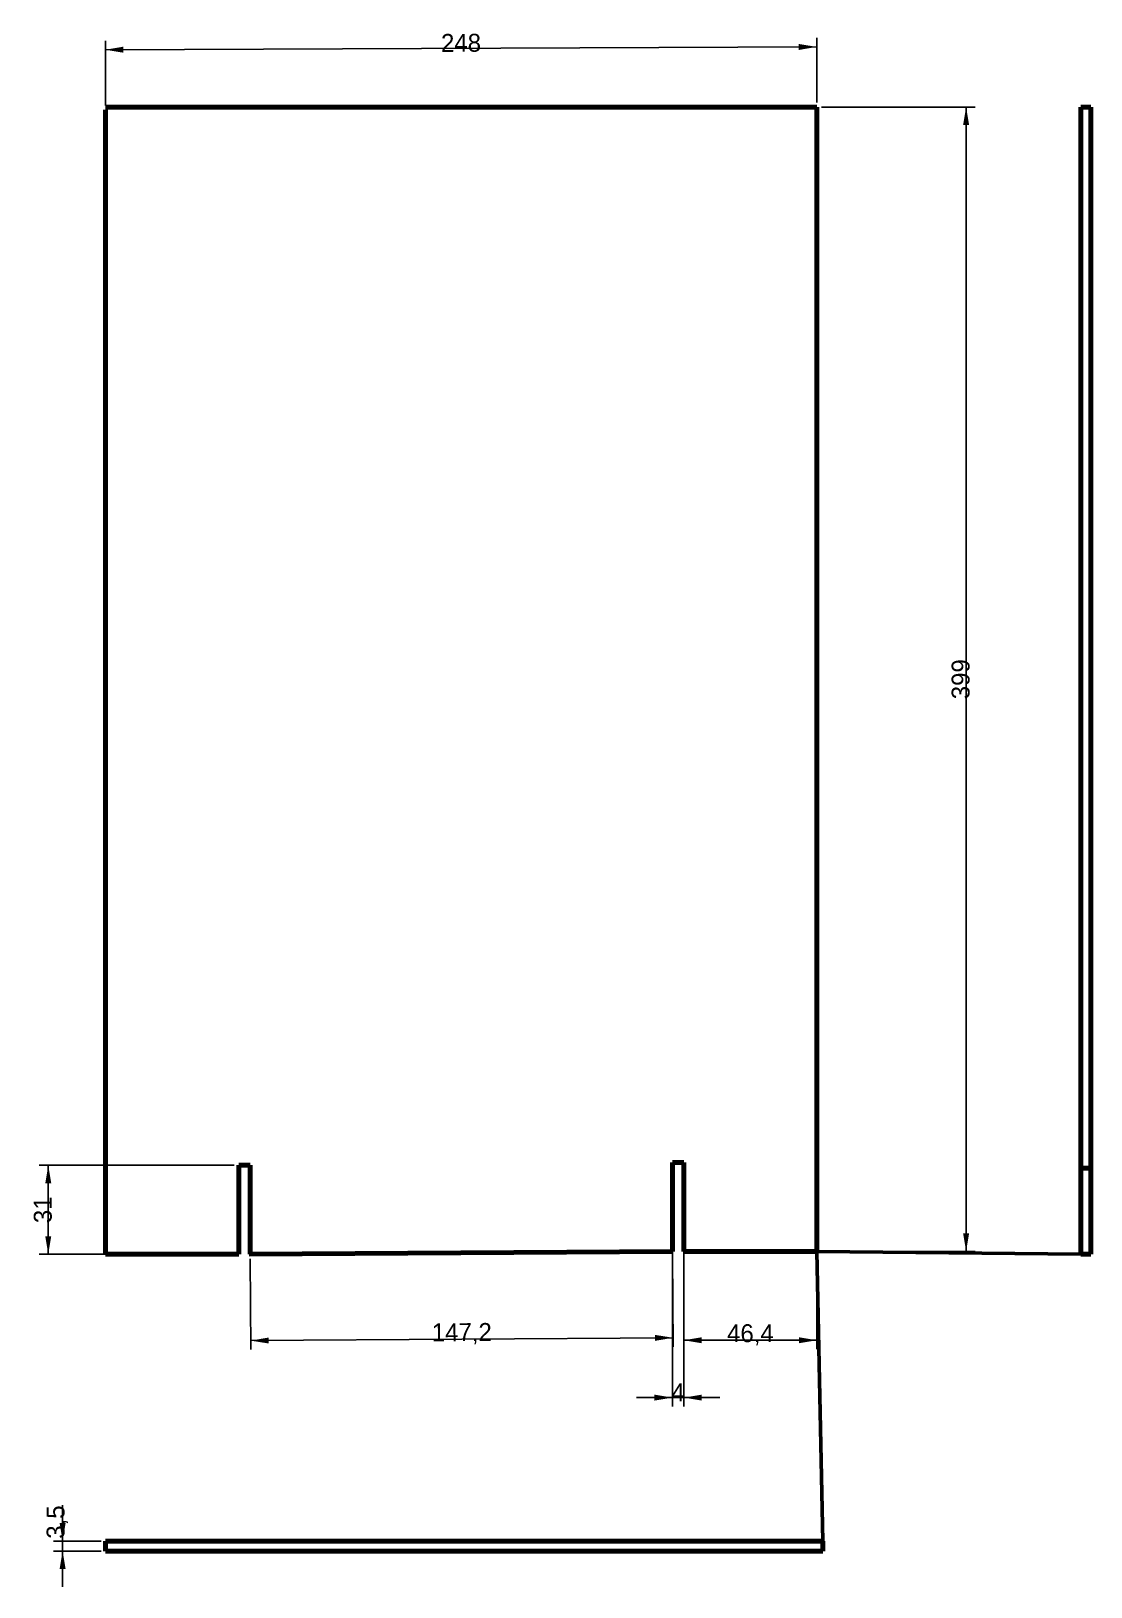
# Model space of a CAD drawing. Header units: millimetres. Extents: x -26 to 344, y -116 to 427.
import ezdxf

# ---------------------------------------------------------------- set-up
doc = ezdxf.new("R2010")
doc.units = ezdxf.units.MM
doc.linetypes.add('DASHED2', pattern=[9.525, 6.35, -3.175])
doc.linetypes.add('DASHEDX2', pattern=[38.1, 25.4, -12.7])
for name, color, linetype, lineweight in [('Auxiliar', 1, 'CONTINUOUS', 50), ('Invisível', 7, 'DASHED2', 70), ('Medidas', 6, 'DASHEDX2', 35), ('Visível', 7, 'CONTINUOUS', 70)]:
    doc.layers.add(name, color=color, linetype=linetype, lineweight=lineweight)
doc.dimstyles.get("Standard").update_dxf_attribs({"dimscale": 2.5, "dimtxt": 2.5, "dimasz": 2.5, "dimexe": 1.25, "dimexo": 0.625, "dimtad": 0, "dimtoh": 1, "dimtxsty": 'Standard', "dimcen": 0.09, "dimadec": 0, "dimazin": 0, "dimtfac": 1, "dimtdec": 4, "dimtofl": 0, "dimtmove": 0, "dimatfit": 3, "dimfxl": 1, "dimtolj": 1, "dimtzin": 0, "dimarcsym": 0})

# ---------------------------------------------------------------- blocks, each defined once
blk = doc.blocks.new('*D1')
at = {"layer": 'Medidas', "color": 0, "linetype": 'ByBlock', "lineweight": -2}
for p, q in [((249.56, 400), (303.12, 400)), ((300, 400), (300, 1)), ((249.56, 1), (303.12, 1))]:
    blk.add_line(p, q, dxfattribs=at)
for points in [[(300, 400), (301.04, 393.75), (298.96, 393.75)], [(300, 1), (298.96, 7.25), (301.04, 7.25)]]:
    blk.add_solid(points, dxfattribs=at)
at = {"layer": 'Medidas', "color": 0, "linetype": 'CONTINUOUS', "lineweight": -2, "insert": (298.12, 200.5), "char_height": 6.25, "width": 12.5, "attachment_point": 5, "rotation": 90}
blk.add_mtext('399', dxfattribs=at)
blk = doc.blocks.new('*D2')
at = {"layer": 'Medidas', "color": 0, "linetype": 'ByBlock', "lineweight": -2}
for p, q in [((247.99, 401.56), (247.9, 424.12)), ((-0.01, 400.56), (-0.1, 423.12)), ((247.92, 421), (-0.08, 420))]:
    blk.add_line(p, q, dxfattribs=at)
for points in [[(-0.08, 420), (6.16, 421.07), (6.17, 418.98)], [(247.92, 421), (241.67, 419.93), (241.66, 422.02)]]:
    blk.add_solid(points, dxfattribs=at)
at = {"layer": 'Medidas', "color": 0, "linetype": 'CONTINUOUS', "lineweight": -2, "insert": (123.91, 422.37), "char_height": 6.25, "width": 13.1944, "attachment_point": 5, "rotation": 0.231}
blk.add_mtext('248', dxfattribs=at)
blk = doc.blocks.new('*D3')
at = {"layer": 'Medidas', "color": 0, "linetype": 'ByBlock', "lineweight": -2}
for p, q in [((201.6, -0.56), (201.6, -33.12)), ((248, -0.56), (248, -33.12)), ((248, -30), (201.6, -30))]:
    blk.add_line(p, q, dxfattribs=at)
for points in [[(201.6, -30), (207.85, -28.96), (207.85, -31.04)], [(248, -30), (241.75, -31.04), (241.75, -28.96)]]:
    blk.add_solid(points, dxfattribs=at)
at = {"layer": 'Medidas', "color": 0, "linetype": 'CONTINUOUS', "lineweight": -2, "insert": (224.8, -28.12), "char_height": 6.25, "width": 16.3194, "attachment_point": 5}
blk.add_mtext('46,4', dxfattribs=at)
blk = doc.blocks.new('*D4')
at = {"layer": 'Medidas', "color": 0, "linetype": 'ByBlock', "lineweight": -2}
for p, q in [((50.41, -1.56), (50.63, -33.26)), ((197.61, -0.56), (197.83, -32.26)), ((197.8, -29.13), (50.6, -30.13))]:
    blk.add_line(p, q, dxfattribs=at)
for points in [[(50.6, -30.13), (56.85, -29.05), (56.86, -31.13)], [(197.8, -29.13), (191.56, -30.21), (191.55, -28.13)]]:
    blk.add_solid(points, dxfattribs=at)
at = {"layer": 'Medidas', "color": 0, "linetype": 'CONTINUOUS', "lineweight": -2, "insert": (124.19, -27.76), "char_height": 6.25, "width": 19.0972, "attachment_point": 5, "rotation": 0.3892}
blk.add_mtext('147,2', dxfattribs=at)
blk = doc.blocks.new('*D5')
at = {"layer": 'Medidas', "color": 0, "linetype": 'ByBlock', "lineweight": -2}
for p, q in [((197.6, 30.44), (197.6, -53.12)), ((201.6, 30.44), (201.6, -53.12)), ((214.1, -50), (185.1, -50))]:
    blk.add_line(p, q, dxfattribs=at)
for points in [[(197.6, -50), (191.35, -51.04), (191.35, -48.96)], [(201.6, -50), (207.85, -48.96), (207.85, -51.04)]]:
    blk.add_solid(points, dxfattribs=at)
at = {"layer": 'Medidas', "color": 0, "linetype": 'CONTINUOUS', "lineweight": -2, "insert": (199.6, -48.12), "char_height": 6.25, "width": 3.4722, "attachment_point": 5}
blk.add_mtext('4', dxfattribs=at)
blk = doc.blocks.new('*D6')
at = {"layer": 'Medidas', "color": 0, "linetype": 'ByBlock', "lineweight": -2}
for p, q in [((44.84, 31), (-23.13, 31)), ((-20, 31), (-20, 0)), ((44.84, 0), (-23.13, 0))]:
    blk.add_line(p, q, dxfattribs=at)
for points in [[(-20, 31), (-18.96, 24.75), (-21.04, 24.75)], [(-20, 0), (-21.04, 6.25), (-18.96, 6.25)]]:
    blk.add_solid(points, dxfattribs=at)
at = {"layer": 'Medidas', "color": 0, "linetype": 'CONTINUOUS', "lineweight": -2, "insert": (-21.88, 15.5), "char_height": 6.25, "width": 6.25, "attachment_point": 5, "rotation": 90}
blk.add_mtext('31', dxfattribs=at)
blk = doc.blocks.new('*D7')
at = {"layer": 'Medidas', "color": 0, "linetype": 'ByBlock', "lineweight": -2}
for p, q in [((-15, -87.5), (-15, -116)), ((-1.56, -100), (-18.12, -100)), ((-1.56, -103.5), (-18.12, -103.5))]:
    blk.add_line(p, q, dxfattribs=at)
for points in [[(-15, -100), (-16.04, -93.75), (-13.96, -93.75)], [(-15, -103.5), (-13.96, -109.75), (-16.04, -109.75)]]:
    blk.add_solid(points, dxfattribs=at)
at = {"layer": 'Medidas', "color": 0, "linetype": 'CONTINUOUS', "lineweight": -2, "insert": (-16.88, -93.4), "char_height": 6.25, "width": 10.0694, "attachment_point": 5, "rotation": 90}
blk.add_mtext('3,5', dxfattribs=at)

msp = doc.modelspace()

# ---------------------------------------------------------------- linework, layer by layer
at = {"layer": 'Auxiliar'}
for q in [(250, -100), (340, 0)]:
    msp.add_line((248, 1), q, dxfattribs=at)
at = {"layer": 'Invisível'}
msp.add_line((340, 30), (343.5, 30), dxfattribs=at)
at = {"layer": 'Visível'}
for p, q in [((0, 400), (248, 400)), ((0, 0), (0, 399)), ((248, 400), (248, 1)), ((340, 0), (340, 400)), ((340, 400), (343.5, 400)), ((343.5, 0), (343.5, 400)), ((46.4, 0), (46.4, 31)), ((46.4, 31), (50.4, 31)), ((50.4, 31), (50.4, 0)), ((201.6, 32), (197.6, 32)), ((197.6, 32), (197.6, 1)), ((201.6, 1), (201.6, 32)), ((0, 0), (29.5, 0)), ((29.5, 0), (46.4, 0)), ((197.6, 1), (50, 0)), ((218.5, 1), (201.6, 1)), ((248, 1), (218.5, 1)), ((340, 0), (343.5, 0)), ((250, -100), (0, -100)), ((0, -100), (0, -103.5)), ((250, -100), (250, -103.5)), ((250, -103.5), (0, -103.5))]:
    msp.add_line(p, q, dxfattribs=at)

# ---------------------------------------------------------------- dimensions: what is measured, and where the dimension line sits
at = {"layer": 'Medidas'}
for p1, p2, distance, picture, middle in [((248, 400), (0, 399), -21, '*D2', (123.908, 422.375)), ((248, 400), (248, 1), 52, '*D1', (298.125, 200.5)), ((46.4, 31), (46.4, 0), -66.4, '*D6', (-21.875, 15.5)), ((201.6, 32), (197.6, 32), 82, '*D5', (199.6, -48.125)), ((197.6, 1), (50.4, 0), 30.132, '*D4', (124.192, -27.757)), ((248, 1), (201.6, 1), 31, '*D3', (224.8, -28.125)), ((0, -100), (0, -103.5), -15, '*D7', (-16.875, -101.75))]:
    dim = msp.add_aligned_dim(p1=p1, p2=p2, distance=distance, dimstyle='Standard', dxfattribs=at)
    dim.commit()
    dim.dimension.update_dxf_attribs({"geometry": picture, "text_midpoint": middle})

doc.saveas('drawing.dxf')
